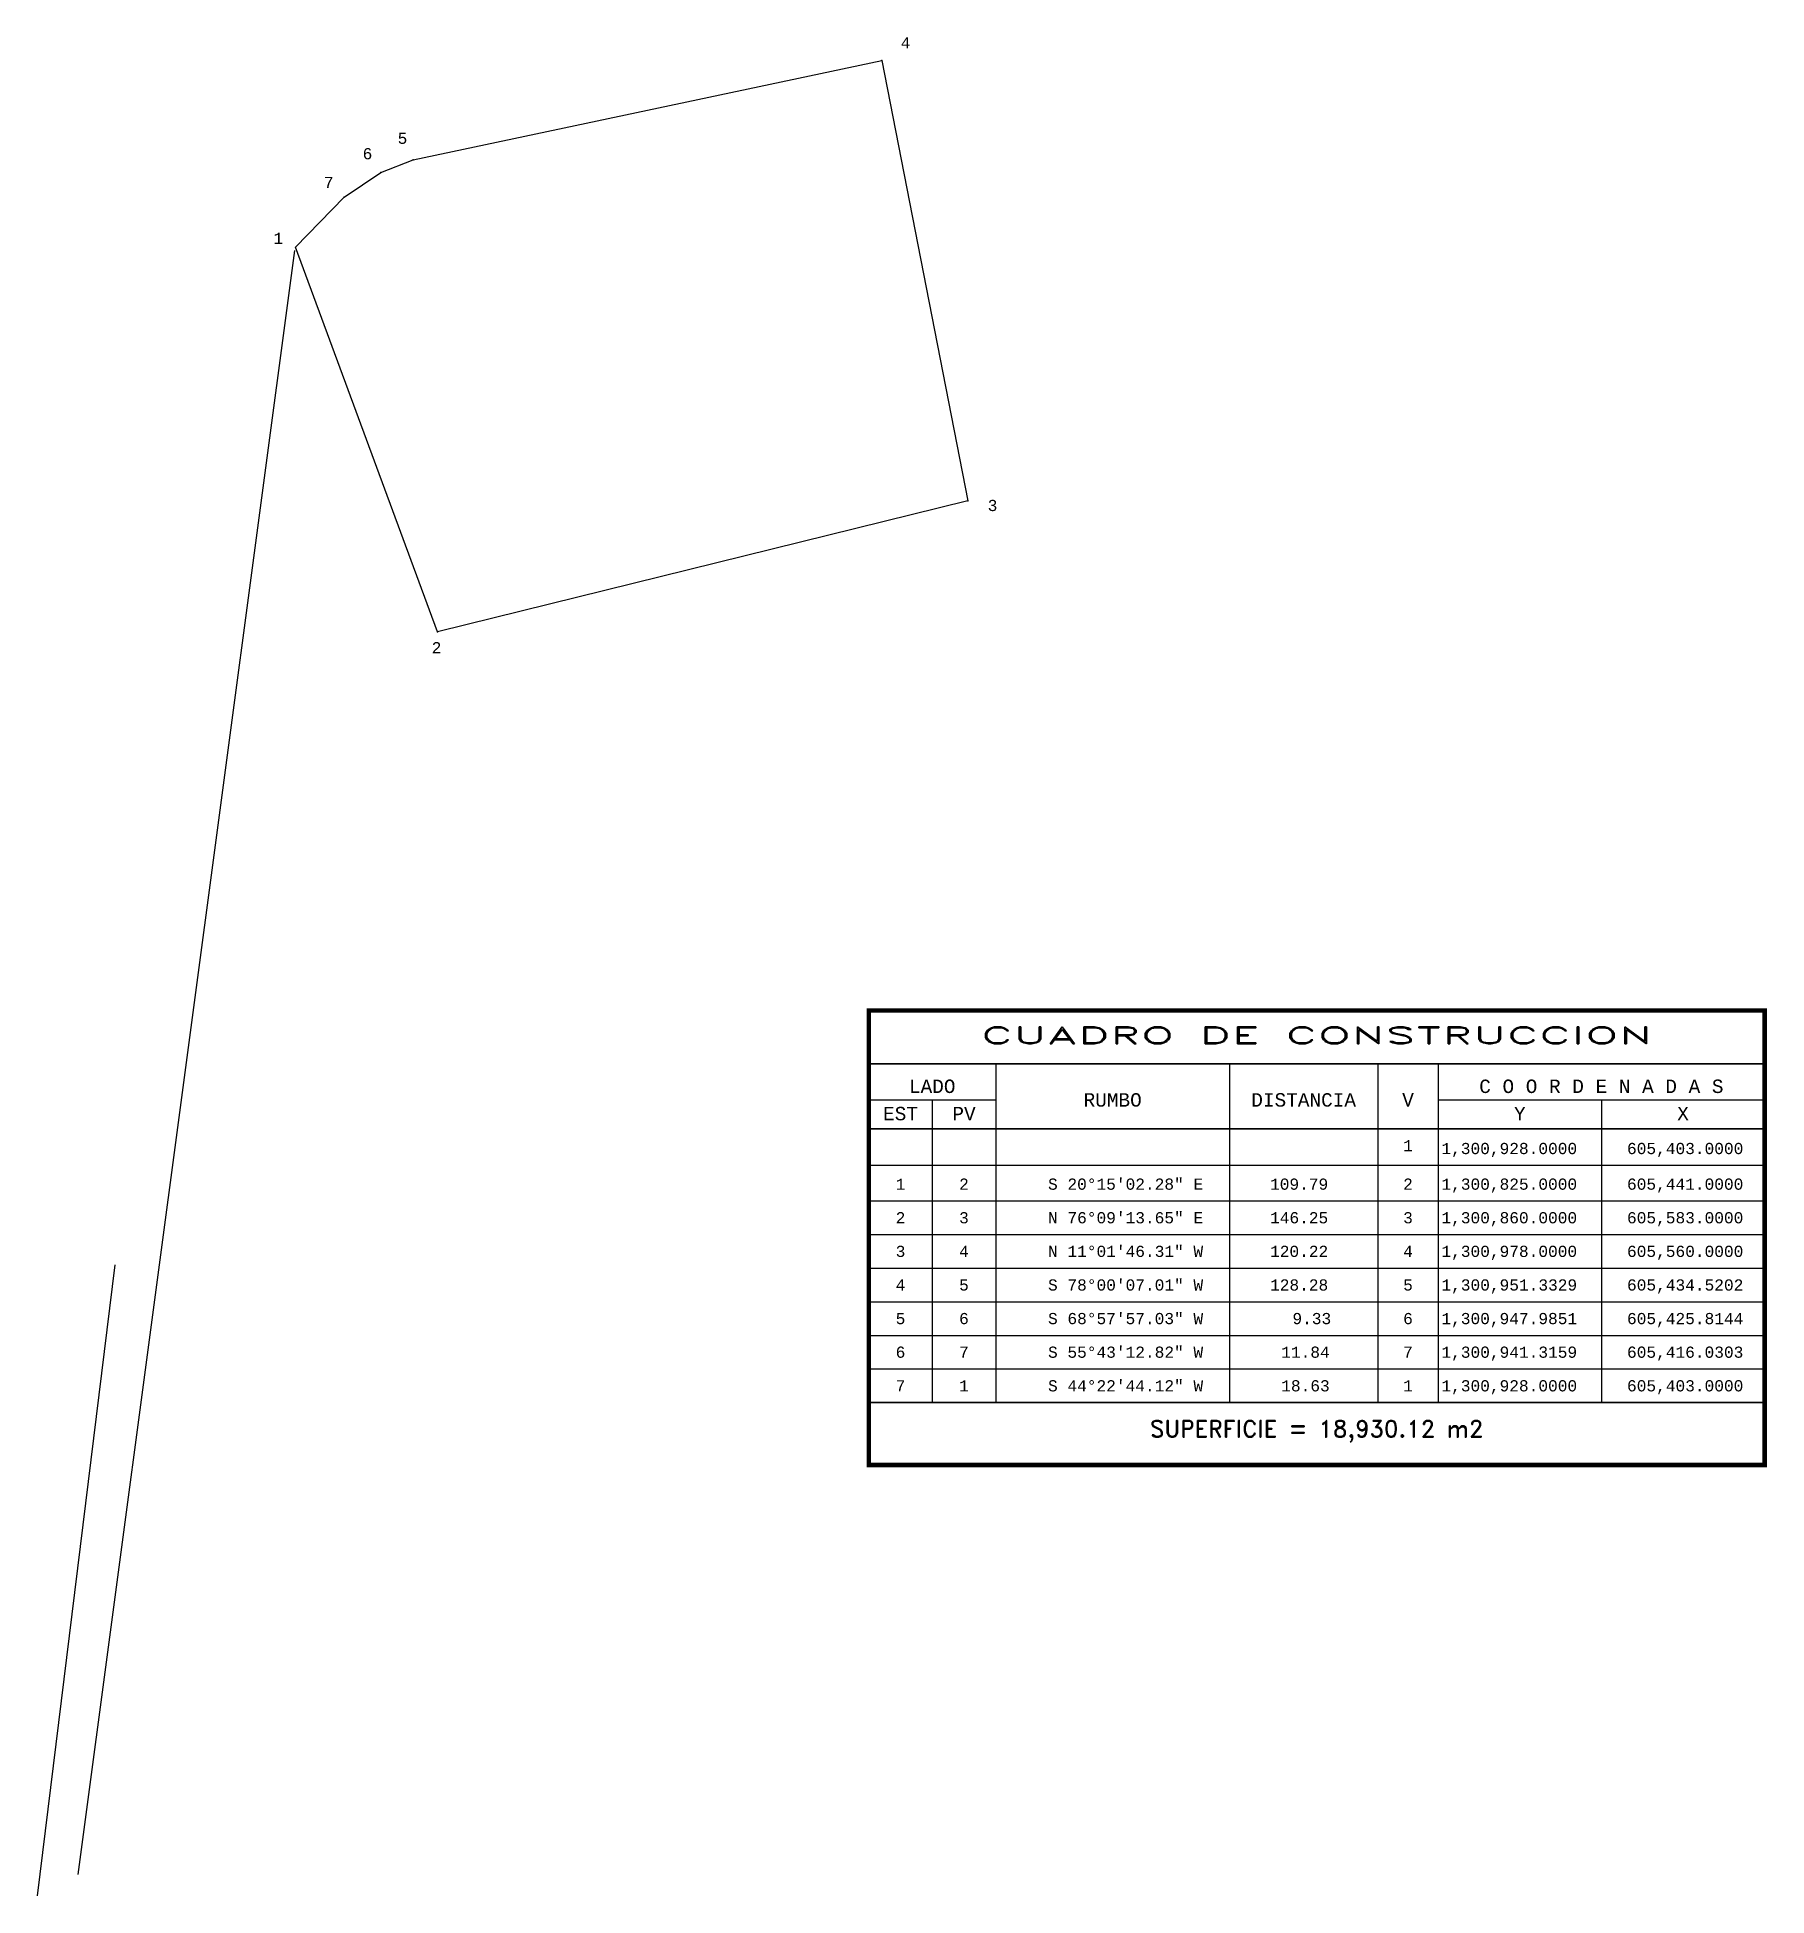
# Model space of a CAD drawing. Header units: inches. Extents: x 605334 to 605797, y 1300486 to 1300984.
import ezdxf
from ezdxf.enums import TextEntityAlignment as Align

# ---------------------------------------------------------------- set-up
doc = ezdxf.new("R2010")
doc.units = ezdxf.units.IN
doc.header["$MEASUREMENT"] = 0
for name, color, linetype in [('4', 7, 'Continuous'), ('CVL_CUADCON', 1, 'Continuous'), ('CVL_CUADCON_LIN', 8, 'Continuous'), ('CVL_CUADCON_TIT', 1, 'Continuous'), ('CVL_CUADCON_TX', 2, 'Continuous'), ('CVL_PUNTO', 2, 'Continuous'), ('CVL_PUNTO_NUM', 2, 'Continuous')]:
    doc.layers.add(name, color=color, linetype=linetype)
doc.styles.add('HUECA1', font='HUECA1.shx')
doc.styles.add('MONOTXT4', font='MONOTXT4.shx')

msp = doc.modelspace()

# ---------------------------------------------------------------- linework, layer by layer
at = {"layer": '4', "color": 6, "linetype": 'Continuous'}
for p, q in [((605402.66, 1300927.06), (605344.63, 1300492.21)), ((605354.59, 1300655.48), (605333.78, 1300486.49))]:
    msp.add_line(p, q, dxfattribs=at)
at = {"layer": 'CVL_CUADCON', "color": 1, "linetype": 'Continuous', "lineweight": 30, "const_width": 1.2, "flags": 128}
msp.add_lwpolyline([(605556.52, 1300723.57), (605796.44, 1300723.57), (605796.44, 1300601.87), (605556.52, 1300601.87)], close=True, dxfattribs=at)
at = {"layer": 'CVL_CUADCON', "color": 1, "linetype": 'Continuous', "lineweight": 30, "const_width": 0.45, "flags": 128}
for points in [[(605556.52, 1300709.32), (605796.44, 1300709.32)], [(605556.52, 1300691.87), (605796.44, 1300691.87)], [(605556.52, 1300618.57), (605796.44, 1300618.57)]]:
    msp.add_lwpolyline(points, dxfattribs=at)
at = {"layer": 'CVL_CUADCON_LIN', "color": 8, "linetype": 'Continuous', "lineweight": 30, "ltscale": 0.5}
for p, q in [((605590.51, 1300709.32), (605590.51, 1300618.57)), ((605653.12, 1300709.32), (605653.12, 1300618.57)), ((605692.85, 1300709.32), (605692.85, 1300618.57)), ((605709.01, 1300709.32), (605709.01, 1300618.57)), ((605556.52, 1300699.64), (605590.51, 1300699.64)), ((605573.5, 1300699.64), (605573.5, 1300618.57)), ((605709.01, 1300699.64), (605796.44, 1300699.64)), ((605752.72, 1300699.64), (605752.72, 1300618.57)), ((605556.52, 1300682.11), (605796.44, 1300682.11)), ((605556.52, 1300672.57), (605796.44, 1300672.57)), ((605556.52, 1300663.57), (605796.44, 1300663.57)), ((605556.52, 1300654.57), (605796.44, 1300654.57)), ((605556.52, 1300645.57), (605796.44, 1300645.57)), ((605556.52, 1300636.57), (605796.44, 1300636.57)), ((605556.52, 1300627.57), (605796.44, 1300627.57)), ((605556.52, 1300618.57), (605796.44, 1300618.57))]:
    msp.add_line(p, q, dxfattribs=at)
at = {"layer": 'CVL_CUADCON_TIT', "color": 2, "ltscale": 0.5, "flags": 128}
msp.add_lwpolyline([(605560, 1300978), (605583, 1300860), (605441, 1300825), (605403, 1300928), (605416.03, 1300941.32), (605425.81, 1300947.99), (605434.52, 1300951.33), (605560, 1300978)], dxfattribs=at)
at = {"layer": 'CVL_PUNTO', "color": 2, "lineweight": 30, "ltscale": 0.5}
for p in [(605560, 1300978), (605434.52, 1300951.33), (605425.81, 1300947.99), (605416.03, 1300941.32), (605583, 1300860), (605441, 1300825)]:
    msp.add_point(p, dxfattribs=at)

# ---------------------------------------------------------------- texts
at = {"layer": 'CVL_CUADCON_TIT', "color": 1, "lineweight": 30, "ltscale": 0.5, "style": 'HUECA1', "width": 1.912579}
msp.add_text('CUADRO DE CONSTRUCCION', height=4.5, dxfattribs=at).set_placement((605586.52, 1300714.66), (605766.44, 1300714.66), align=Align.FIT)
at = {"layer": 'CVL_CUADCON_TIT', "color": 1, "lineweight": 30, "ltscale": 0.5, "style": 'MONOTXT4'}
for s, p in [('LADO', (605573.5, 1300701.47)), ('C O O R D E N A D A S', (605752.72, 1300701.47)), ('EST', (605565.01, 1300694.16)), ('PV', (605582.02, 1300694.16)), ('Y', (605730.88, 1300694.16)), ('X', (605774.59, 1300694.16))]:
    msp.add_text(s, height=3.6, dxfattribs=at).set_placement(p, align=Align.CENTER)
at = {"layer": 'CVL_CUADCON_TIT', "color": 1, "lineweight": 30, "ltscale": 0.5}
for s, height, style, p in [('RUMBO', 3.6, 'MONOTXT4', (605621.83, 1300699.63)), ('DISTANCIA', 3.6, 'MONOTXT4', (605672.98, 1300699.63)), ('V', 3.6, 'MONOTXT4', (605700.94, 1300699.63)), ('SUPERFICIE = 18,930.12 m2', 4.5, 'HUECA1', (605676.48, 1300610.87))]:
    msp.add_text(s, height=height, dxfattribs=dict(at, style=style)).set_placement(p, align=Align.MIDDLE)
at = {"layer": 'CVL_CUADCON_TX', "color": 2, "lineweight": 30, "ltscale": 0.5, "style": 'MONOTXT4'}
for s, p in [('1', (605700.93, 1300685.86)), ('1', (605565.01, 1300675.57)), ('2', (605582, 1300675.57)), ('2', (605700.93, 1300675.57)), ('2', (605565.01, 1300666.57)), ('3', (605582, 1300666.57)), ('3', (605700.93, 1300666.57)), ('3', (605565.01, 1300657.57)), ('4', (605582, 1300657.57)), ('4', (605700.93, 1300657.57)), ('4', (605565.01, 1300648.57)), ('5', (605582, 1300648.57)), ('5', (605700.93, 1300648.57)), ('5', (605565.01, 1300639.57)), ('6', (605582, 1300639.57)), ('6', (605700.93, 1300639.57)), ('6', (605565.01, 1300630.57)), ('7', (605582, 1300630.57)), ('7', (605700.93, 1300630.57)), ('7', (605565.01, 1300621.57)), ('1', (605582, 1300621.57)), ('1', (605700.93, 1300621.57))]:
    msp.add_text(s, height=3, dxfattribs=at).set_placement(p, align=Align.CENTER)
for s, p in [('1,300,928.0000', (605709.88, 1300685.11)), ('605,403.0000', (605759.59, 1300685.11)), ('S 20%%d15\'02.28" E', (605604.52, 1300675.57)), ('109.79', (605663.98, 1300675.57)), ('1,300,825.0000', (605709.88, 1300675.57)), ('605,441.0000', (605759.59, 1300675.57)), ('N 76%%d09\'13.65" E', (605604.52, 1300666.57)), ('146.25', (605663.98, 1300666.57)), ('1,300,860.0000', (605709.88, 1300666.57)), ('605,583.0000', (605759.59, 1300666.57)), ('N 11%%d01\'46.31" W', (605604.52, 1300657.57)), ('120.22', (605663.98, 1300657.57)), ('1,300,978.0000', (605709.88, 1300657.57)), ('605,560.0000', (605759.59, 1300657.57)), ('S 78%%d00\'07.01" W', (605604.52, 1300648.57)), ('128.28', (605663.98, 1300648.57)), ('1,300,951.3329', (605709.88, 1300648.57)), ('605,434.5202', (605759.59, 1300648.57)), ('S 68%%d57\'57.03" W', (605604.52, 1300639.57)), ('9.33', (605669.98, 1300639.57)), ('1,300,947.9851', (605709.88, 1300639.57)), ('605,425.8144', (605759.59, 1300639.57)), ('S 55%%d43\'12.82" W', (605604.52, 1300630.57)), ('11.84', (605666.98, 1300630.57)), ('1,300,941.3159', (605709.88, 1300630.57)), ('605,416.0303', (605759.59, 1300630.57)), ('S 44%%d22\'44.12" W', (605604.52, 1300621.57)), ('18.63', (605666.98, 1300621.57)), ('1,300,928.0000', (605709.88, 1300621.57)), ('605,403.0000', (605759.59, 1300621.57))]:
    msp.add_text(s, height=3, dxfattribs=at).set_placement(p)
at = {"layer": 'CVL_PUNTO_NUM', "color": 2, "lineweight": 30, "ltscale": 0.5, "style": 'MONOTXT4'}
for s, p in [('4', (605565.07, 1300981.2)), ('5', (605430.33, 1300955.63)), ('6', (605420.95, 1300951.5)), ('7', (605410.56, 1300943.77)), ('1', (605397.06, 1300928.86)), ('3', (605588.36, 1300857.3)), ('2', (605439.44, 1300819.21))]:
    msp.add_text(s, height=3, dxfattribs=at).set_placement(p)

doc.saveas('drawing.dxf')
